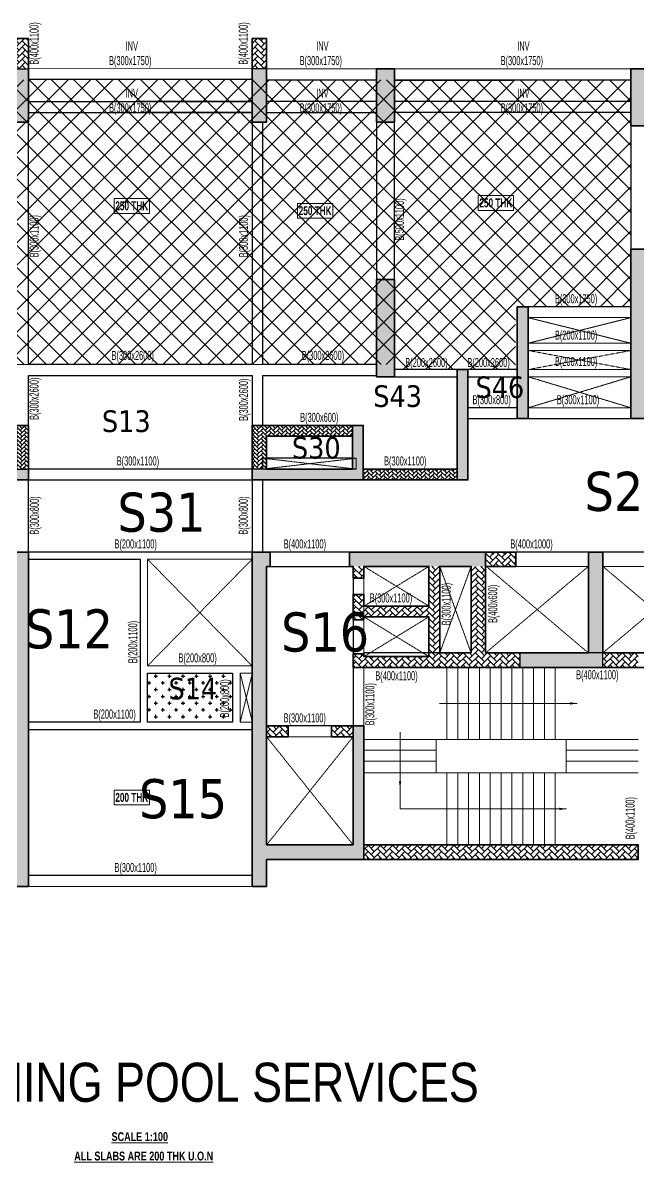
# Model space of a CAD drawing. Header units: millimetres. Extents: x 98 to 57397, y 201 to 31805.
# Drawn here: x 25502 to 42558, y 201 to 31805 of the extents above; entities that cross this region are included whole.
import ezdxf

# ---------------------------------------------------------------- set-up
doc = ezdxf.new("R2010")
doc.units = ezdxf.units.MM
doc.linetypes.add('HIDDEN', pattern=[0.375, 0.25, -0.125])
for name, color, linetype, lineweight in [('A-ANNO-DIMS', 8, 'Continuous', 15), ('A-DETL-MISC', 35, 'Continuous', 15), ('A-FLOR-IDEN', 11, 'Continuous', 9), ('A-HIDD-ABVE', 8, 'HIDDEN', 20), ('G-ANNO-TEXT', 231, 'Continuous', 9), ('S-BEAM', 7, 'Continuous', 18), ('S-BEAM-IDEN', 2, 'Continuous', 9), ('S-COL HATCH', 9, 'Continuous', 0), ('S-COLS', 5, 'Continuous', 35)]:
    doc.layers.add(name, color=color, linetype=linetype, lineweight=lineweight)
doc.layers.add('changes', color=7, linetype='Continuous')
doc.layers.add('SUNK SLAB', color=8, linetype='Continuous')
doc.styles.add('Dim.s & Anno.(Misc.)', font='ARIALN.TTF')
doc.styles.add('Swis721 LtCn BT', font='swisscl.ttf', dxfattribs={"width": 0.9, "height": 233.355162})
doc.styles.add('Swis721 LtCn BT_2', font='swisscl.ttf', dxfattribs={"height": 244.992296})
doc.styles.add('Swis721 LtCn BT_B', font='', dxfattribs={"width": 0.9, "height": 246.918336})
doc.styles.get('Swis721 LtCn BT_B').set_extended_font_data('Swis721 LtCn BT', bold=True)
doc.dimstyles.new('A-GFC-100', dxfattribs={"dimscale": 100, "dimtxt": 1.75, "dimasz": 1.5, "dimexe": 1.5, "dimexo": 0, "dimgap": 1, "dimtad": 1, "dimdsep": 46, "dimtxsty": 'Dim.s & Anno.(Misc.)', "dimblk": 'ARCHTICK', "dimcen": 0, "dimdle": 1.5, "dimclrd": 256, "dimclre": 8, "dimclrt": 6, "dimazin": 2, "dimtfac": 1, "dimtix": 1, "dimtmove": 2, "dimatfit": 3, "dimfxl": 1, "dimtolj": 1, "dimlwd": -1, "dimlwe": 9, "dimarcsym": 0})
pattern_1 = [(45, (-31792792.5, 20735559.75), (0, 169.7056275), [360, -120]), (135, (-31792707.64, 20735644.6), (1e-14, 169.7056275), [360, -120])]
pattern_2 = [(45, (-31792792.494, 20735559.75), (0, 113.13708499), [240, -80]), (135, (-31792735.926, 20735616.32), (9e-15, 113.13708499), [240, -80])]

# ---------------------------------------------------------------- blocks, each defined once
blk = doc.blocks.new('A$C2f35dc8c')
at = {"layer": 'S-COL HATCH'}
h = blk.add_hatch(dxfattribs=at)
h.set_pattern_fill('AR-HBONE', color=256, scale=30)
h.set_pattern_definition(pattern_1)
h.paths.add_polyline_path([(25179, 23515), (24779, 23515), (24779, 22681), (24779, 22681), (25179, 22681)])
h = blk.add_hatch(dxfattribs=at)
h.set_pattern_fill('AR-HBONE', color=256, scale=30)
h.set_pattern_definition(pattern_1)
h.paths.add_polyline_path([(31379, 23515), (31779, 23515), (31779, 22681), (31779, 22681), (31379, 22681)])
at = {"layer": 'S-COL HATCH', "transparency": 33554687}
h = blk.add_hatch(color=256, dxfattribs=at)
h.dxf.hatch_style = 1
h.paths.add_polyline_path([(24779, 22681), (25179, 22681), (25179, 21200), (24779, 21200)])
h = blk.add_hatch(color=256, dxfattribs=at)
h.dxf.hatch_style = 1
h.paths.add_polyline_path([(31779, 22681), (31379, 22681), (31379, 21200), (31779, 21200)])
h = blk.add_hatch(color=256, dxfattribs=at)
h.dxf.hatch_style = 1
h.paths.add_polyline_path([(34829, 21200), (35329, 21200), (35329, 22675), (34829, 22675)])
h = blk.add_hatch(color=256, dxfattribs=at)
h.dxf.hatch_style = 1
h.paths.add_polyline_path([(42379, 22675), (41879, 22675), (41879, 21100), (42379, 21100)])
h = blk.add_hatch(color=256, dxfattribs=at)
h.dxf.hatch_style = 1
h.paths.add_polyline_path([(41879, 17675), (42379, 17675), (42379, 12975), (41879, 12975)])
h = blk.add_hatch(color=256, dxfattribs=at)
h.dxf.hatch_style = 1
h.paths.add_polyline_path([(34829, 14135), (35329, 14135), (35329, 16835), (34829, 16835)])
h = blk.add_hatch(color=256, dxfattribs=at)
h.dxf.hatch_style = 1
h.paths.add_polyline_path([(39029, 16075), (38729, 16075), (38729, 12975), (39029, 12975)])
h = blk.add_hatch(color=256, dxfattribs=at)
h.dxf.hatch_style = 1
h.paths.add_polyline_path([(37059, 14335), (37359, 14335), (37359, 11275), (37059, 11275), (37059, 11575)])
h = blk.add_hatch(color=256, dxfattribs=at)
h.dxf.hatch_style = 1
h.paths.add_polyline_path([(22099, 12785), (22399, 12785), (22399, 11575), (25179, 11575), (25179, 11275), (22099, 11275)])
at = {"layer": 'S-COL HATCH'}
h = blk.add_hatch(dxfattribs=at)
h.set_pattern_fill('AR-HBONE', color=256, scale=20)
h.set_pattern_definition(pattern_2)
h.paths.add_polyline_path([(24779, 12485), (24779, 11575), (24779, 11575), (24779, 11575), (25179, 11575), (25179, 12785), (22399, 12785), (22399, 12485), (22399, 12485)])
h = blk.add_hatch(dxfattribs=at)
h.set_pattern_fill('AR-HBONE', color=256, scale=20)
h.set_pattern_definition(pattern_2)
h.paths.add_polyline_path([(31779, 12485), (31779, 11575), (31779, 11575), (31779, 11575), (31379, 11575), (31379, 12785), (34159, 12785), (34159, 12485), (34159, 12485)])
at = {"layer": 'S-COL HATCH', "transparency": 33554687}
h = blk.add_hatch(color=256, dxfattribs=at)
h.dxf.hatch_style = 1
h.paths.add_polyline_path([(34459, 12785), (34159, 12785), (34159, 11575), (31379, 11575), (31379, 11275), (34459, 11275)])
at = {"layer": 'S-COL HATCH'}
h = blk.add_hatch(dxfattribs=at)
h.set_pattern_fill('AR-HBONE', color=256, scale=20)
h.set_pattern_definition(pattern_2)
h.paths.add_polyline_path([(34459, 11575), (34459, 11275), (37059, 11275), (37059, 11575)])
at = {"layer": 'S-COL HATCH', "transparency": 33554687}
h = blk.add_hatch(color=256, dxfattribs=at)
h.dxf.hatch_style = 1
h.paths.add_polyline_path([(22379, 4450), (22079, 4450), (22079, 1150), (22079, 750), (24779, 750), (24779, 0), (25179, 0), (25179, 1150), (25179, 1150), (25179, 9275), (24679, 9275), (24679, 8875), (24779, 8875), (24779, 1150), (24779, 1150), (22379, 1150), (22379, 1150)])
h = blk.add_hatch(color=256, dxfattribs=at)
h.dxf.hatch_style = 1
h.paths.add_polyline_path([(34179, 4450), (34479, 4450), (34479, 1150), (34479, 750), (31779, 750), (31779, 0), (31379, 0), (31379, 1150), (31379, 1150), (31379, 9275), (31879, 9275), (31879, 8875), (31779, 8875), (31779, 1150), (31779, 1150), (34179, 1150), (34179, 1150)])
h = blk.add_hatch(color=256, dxfattribs=at)
h.dxf.hatch_style = 1
h.paths.add_polyline_path([(37849, 9275), (34079, 9275), (34079, 8875), (37849, 8875)])
at = {"layer": 'S-COL HATCH'}
h = blk.add_hatch(dxfattribs=at)
h.set_pattern_fill('AR-HBONE', color=256, scale=30)
h.set_pattern_definition([(45, (-31609283, 20752631.54), (0, 169.7056275), [360, -120]), (135, (-31609198.14, 20752716.4), (1e-14, 169.7056275), [360, -120])])
h.paths.add_polyline_path([(37849, 8875), (37849, 9275), (38689, 9275), (38689, 8875), (38359, 8875)])
at = {"layer": 'S-COL HATCH', "transparency": 33554687}
h = blk.add_hatch(color=256, dxfattribs=at)
h.dxf.hatch_style = 1
h.paths.add_polyline_path([(41099, 9275), (40699, 9275), (40699, 6475), (41099, 6475)])
at = {"layer": 'S-COL HATCH'}
h = blk.add_hatch(dxfattribs=at)
h.set_pattern_fill('AR-HBONE', color=256, scale=30)
h.set_pattern_definition(pattern_1)
h.paths.add_polyline_path([(36579, 8875), (36279, 8875), (36279, 7775), (34479, 7775), (34479, 8100), (34179, 8100), (34179, 7398), (34479, 7398), (34479, 7475), (36279, 7475), (36279, 6375), (34479, 6375), (34479, 6453), (34179, 6453), (34179, 6075), (38799, 6075), (38799, 6475), (36579, 6475)])
h = blk.add_hatch(dxfattribs=at)
h.set_pattern_fill('AR-HBONE', color=256, scale=30)
h.set_pattern_definition(pattern_1)
h.paths.add_polyline_path([(34479, 8875), (34179, 8875), (34179, 8550), (34479, 8550)])
h = blk.add_hatch(dxfattribs=at)
h.set_pattern_fill('AR-HBONE', color=256, scale=30)
h.set_pattern_definition(pattern_1)
h.paths.add_polyline_path([(37849, 6475), (37449, 6475), (37449, 8875), (37849, 8875)])
at = {"layer": 'S-COL HATCH', "transparency": 33554687}
h = blk.add_hatch(color=256, dxfattribs=at)
h.dxf.hatch_style = 1
h.paths.add_polyline_path([(41099, 6475), (38799, 6475), (38799, 6075), (41099, 6075)])
at = {"layer": 'S-COL HATCH'}
h = blk.add_hatch(dxfattribs=at)
h.set_pattern_fill('AR-HBONE', color=256, scale=30)
h.set_pattern_definition(pattern_1)
h.paths.add_polyline_path([(41099, 6475), (42079, 6475), (42079, 6075), (41099, 6075)])
h = blk.add_hatch(dxfattribs=at)
h.set_pattern_fill('AR-HBONE', color=256, scale=30)
h.set_pattern_definition([(45, (-31792792.5, 20683630.75), (0, 169.7056275), [360, -120]), (135, (-31792707.64, 20683715.6), (1e-14, 169.7056275), [360, -120])])
h.paths.add_polyline_path([(34179, 4150), (34179, 4450), (33579, 4450), (33579, 4150)])
h.paths.add_polyline_path([(32379, 4150), (32379, 4450), (31779, 4450), (31779, 4150)])
h = blk.add_hatch(dxfattribs=at)
h.set_pattern_fill('AR-HBONE', color=256, scale=30)
h.set_pattern_definition(pattern_1)
h.paths.add_polyline_path([(42079, 1150), (34479, 1150), (34479, 750), (42079, 750)])
at = {"layer": 'changes'}
for p, q in [((24779, 22681, 0), (25179, 22681, 0)), ((31779, 22681, 0), (31379, 22681, 0)), ((25179, 11575, 0), (25179, 11275, 0)), ((31379, 11575, 0), (31379, 11275, 0))]:
    blk.add_line(p, q, dxfattribs=at)
at = {"layer": 'changes', "elevation": 0}
for points in [[(22099, 12785), (22399, 12785), (22399, 11575), (25179, 11575), (25179, 11275), (22099, 11275)], [(34459, 12785), (34159, 12785), (34159, 11575), (31379, 11575), (31379, 11275), (34459, 11275)], [(41099, 6475), (38799, 6475), (38799, 6075), (41099, 6075)]]:
    blk.add_lwpolyline(points, close=True, dxfattribs=at)
at = {"layer": 'S-COL HATCH'}
blk.add_line((34159, 12485, 0), (34159, 12785, 0), dxfattribs=at)
at = {"layer": 'S-COLS'}
for p, q in [((37059, 11575, 0), (37059, 11275, 0)), ((38689, 9275, 0), (37849, 9275, 0)), ((38689, 9275, 0), (38689, 8875, 0)), ((38689, 8875, 0), (37849, 8875, 0)), ((34179, 4450, 0), (34179, 1150, 0)), ((34479, 4450, 0), (34479, 1150, 0)), ((34479, 1150, 0), (34479, 750, 0))]:
    blk.add_line(p, q, dxfattribs=at)
at = {"layer": 'S-COLS', "elevation": 0}
for points in [[(24779, 23515), (25179, 23515), (25179, 21200), (24779, 21200)], [(31779, 23515), (31379, 23515), (31379, 21200), (31779, 21200)], [(35329, 21200), (34829, 21200), (34829, 22675), (35329, 22675)], [(42379, 22675), (41879, 22675), (41879, 21100), (42379, 21100)], [(41879, 17675), (42379, 17675), (42379, 12975), (41879, 12975)], [(35329, 16835), (35329, 14135), (34829, 14135), (34829, 16835)], [(39029, 16075), (38729, 16075), (38729, 12975), (39029, 12975)], [(19199, 14335), (19199, 11275), (25179, 11275), (25179, 12785), (22099, 12785), (22099, 11575), (19499, 11575), (19499, 14335), (19199, 14335)], [(37359, 14335), (37359, 11275), (31379, 11275), (31379, 12785), (34459, 12785), (34459, 11575), (37059, 11575), (37059, 14335), (37359, 14335)], [(31779, 12485), (34159, 12485), (34159, 11575), (31779, 11575)], [(37449, 6475), (36579, 6475), (36579, 8875), (37449, 8875)]]:
    blk.add_lwpolyline(points, close=True, dxfattribs=at)
for points in [[(41879, 21100), (41879, 22675), (42379, 22675), (42379, 21100)], [(42379, 17675), (42379, 12975), (41879, 12975), (41879, 17675)], [(25179, 1150), (25179, 9275), (24679, 9275), (24679, 8875), (24779, 8875), (24779, 1150), (22379, 1150)], [(31379, 1150), (31379, 9275), (31879, 9275), (31879, 8875), (31779, 8875), (31779, 1150), (34179, 1150)], [(37849, 9275), (34079, 9275), (34079, 8875), (34179, 8875), (34179, 8550), (34479, 8550), (34479, 8875), (35379, 8875), (36279, 8875), (36279, 7775), (34479, 7775), (34479, 8100), (34179, 8100), (34179, 7398), (34479, 7398), (34479, 7475), (36279, 7475), (36279, 6375), (35379, 6375), (34479, 6375), (34479, 6453), (34179, 6453), (34179, 6075), (36279, 6075), (36279, 6075), (47434, 6075)], [(40699, 9275), (40699, 6475), (37849, 6475), (37849, 9275)], [(41099, 9275), (40699, 9275)], [(43949, 9275), (43949, 6475), (41099, 6475), (41099, 9275)], [(31779, 4150), (32379, 4150), (32379, 4450), (31779, 4450)], [(34179, 4150), (33579, 4150), (33579, 4450), (34479, 4450)], [(24779, 750), (24779, 0), (25179, 0), (25179, 1150)], [(31779, 750), (31779, 0), (31379, 0), (31379, 1150)], [(34479, 1150), (42079, 1150), (42079, 750), (31779, 750)]]:
    blk.add_lwpolyline(points, dxfattribs=at)
blk = doc.blocks.new('_ARCHTICK')
at = {"color": 0, "linetype": 'ByBlock', "const_width": 0.15}
blk.add_lwpolyline([(-0.5, -0.5), (0.5, 0.5)], dxfattribs=at)

msp = doc.modelspace()

# ---------------------------------------------------------------- hatches: boundary and pattern name
at = {"layer": 'S-COL HATCH'}
h = msp.add_hatch(dxfattribs=at)
h.set_pattern_fill('ANSI37', color=256, scale=3500)
h.set_pattern_definition([(45, (-31353012.23, 20680958.36), (-309.359217, 309.359217), []), (135, (-31353012.23, 20680958.36), (-309.359217, -309.359217), [])])
h.paths.add_polyline_path([(42358, 30226), (15158, 30226), (15158, 23926), (18358, 23926), (18358, 22186), (21708, 22186), (21708, 22326), (35808, 22326), (35800, 22186), (39158, 22186), (39158, 23926), (42358, 23926)])
at = {"layer": 'SUNK SLAB'}
h = msp.add_hatch(dxfattribs=at)
h.set_pattern_fill('CROSS', color=8, scale=750, style=0)
h.set_pattern_definition([(0, (-31351980.12, 21125058.22), (187.5, 187.5), [93.75, -281.25]), (90, (-31351933.25, 21125011.34), (-187.5, 187.5), [93.75, -281.25])])
h.paths.add_polyline_path([(31318, 13766), (28958, 13766), (28958, 12406), (31318, 12406)])

# ---------------------------------------------------------------- linework, layer by layer
at = {"layer": 'A-ANNO-DIMS', "ltscale": 500, "elevation": 0}
msp.add_lwpolyline([(36748, 10001), (35958, 10001), (35958, 10566)], dxfattribs=at)
at = {"layer": 'A-DETL-MISC'}
for p, q in [((37258, 13926, 0), (37258, 11926, 0)), ((37558, 13926, 0), (37558, 11926, 0)), ((37858, 13926, 0), (37858, 11926, 0)), ((38158, 13926, 0), (38158, 11926, 0)), ((38458, 13926, 0), (38458, 11926, 0)), ((38758, 13926, 0), (38758, 11926, 0)), ((39058, 13926, 0), (39058, 11926, 0)), ((39358, 13926, 0), (39358, 11926, 0)), ((39658, 13926, 0), (39658, 11926, 0)), ((39958, 13926, 0), (39958, 11926, 0)), ((40258, 13926, 0), (40258, 11926, 0)), ((37258, 9001, 0), (37258, 11001, 0)), ((37558, 9001, 0), (37558, 11001, 0)), ((37858, 9001, 0), (37858, 11001, 0)), ((38158, 9001, 0), (38158, 11001, 0)), ((38458, 9001, 0), (38458, 11001, 0)), ((38758, 9001, 0), (38758, 11001, 0)), ((39058, 9001, 0), (39058, 11001, 0)), ((39358, 9001, 0), (39358, 11001, 0)), ((39658, 9001, 0), (39658, 11001, 0)), ((39958, 9001, 0), (39958, 11001, 0)), ((40258, 9001, 0), (40258, 11001, 0))]:
    msp.add_line(p, q, dxfattribs=at)
at = {"layer": 'A-DETL-MISC', "elevation": 0}
for points in [[(36958, 11926), (34958, 11926)], [(40558, 11926), (42558, 11926)], [(36958, 11626), (34958, 11626)], [(40558, 11626), (42558, 11626)], [(36958, 11326), (34958, 11326)], [(40558, 11326), (42558, 11326)], [(36958, 11001), (34958, 11001)], [(40558, 11001), (42558, 11001)]]:
    msp.add_lwpolyline(points, dxfattribs=at)
msp.add_lwpolyline([(36958, 11926), (36958, 11001), (40558, 11001), (40558, 11926)], close=True, dxfattribs=at)
at = {"layer": 'A-FLOR-IDEN', "color": 8, "elevation": 0, "flags": 128}
for points in [[(29010, 26929), (29010, 26517), (28032, 26517), (28032, 26929)], [(39101, 27012), (39101, 26600), (38123, 26600), (38123, 27012)], [(34092, 26796), (34092, 26384), (33115, 26384), (33115, 26796)], [(29010, 10521), (29010, 10110), (28032, 10110), (28032, 10521)]]:
    msp.add_lwpolyline(points, close=True, dxfattribs=at)
at = {"layer": 'A-HIDD-ABVE', "linetype": 'HIDDEN'}
for p, q in [((42358, 23626, 0), (39508, 22916, 0)), ((42358, 22916, 0), (39508, 23626, 0)), ((42358, 22716, 0), (39508, 22186, 0)), ((42358, 22186, 0), (39508, 22716)), ((42358, 21986, 0), (39508, 21126, 0)), ((42358, 21126, 0), (39508, 21986, 0)), ((34738, 19727, 0), (32158, 19426, 0)), ((34738, 19426, 0), (32158, 19727, 0)), ((28957, 16926, 0), (31858, 13966, 0)), ((28958, 13966, 0), (31858, 16926, 0)), ((36758, 16726, 0), (34958, 15626, 0)), ((36758, 15626, 0), (34958, 16726, 0)), ((37928, 16726, 0), (37058, 14326, 0)), ((37928, 14326, 0), (37058, 16726, 0)), ((41178, 16726, 0), (38328, 14326, 0)), ((41178, 14326, 0), (38348, 16726, 0)), ((44428, 16726, 0), (41578, 14326, 0)), ((44428, 14326, 0), (41578, 16726, 0)), ((36758, 15326, 0), (34958, 14226, 0)), ((36758, 14226, 0), (34958, 15326, 0)), ((31526, 13766, 0), (31866, 12406, 0)), ((31526, 12406, 0), (31866, 13766, 0)), ((34658, 12001, 0), (32258, 9001, 0)), ((34658, 9001, 0), (32258, 12001, 0))]:
    msp.add_line(p, q, dxfattribs=at)
at = {"layer": 'changes'}
msp.add_line((37058, 14326, 0), (34958, 14326, 0), dxfattribs=at)
at = {"layer": 'changes', "color": 1, "elevation": 0}
for points in [[(31858, 30233), (25658, 30233), (25658, 29626), (31858, 29626)], [(32258, 30227), (35308, 30227), (35308, 29626), (32258, 29626)], [(35808, 30201), (42358, 30226), (42358, 29626), (35808, 29626)], [(25658, 29321), (31858, 29321), (31858, 22326), (25658, 22326)], [(35308, 22326), (32158, 22326), (32158, 29051), (32258, 29051), (32258, 29317), (35308, 29317)], [(39208, 22186), (35808, 22186), (35808, 29326), (42358, 29326), (42358, 23926), (39208, 23926)], [(25658, 22026), (31858, 22026), (31858, 19426), (25658, 19426)], [(32158, 20636), (32158, 22026), (35308, 22026), (35308, 21986), (35308, 21986), (37538, 21986), (37538, 19426), (34938, 19426), (34938, 20636)], [(37838, 21986), (39208, 21986), (39208, 21126), (37838, 21126)], [(49596, 19126), (49596, 17126), (32158, 17126), (32158, 19126), (37838, 19126), (37838, 20826), (45208, 20826), (45208, 19126)], [(32258, 20336), (34638, 20336), (34638, 19727), (32258, 19727)], [(25658, 19126), (31858, 19126), (31858, 17126), (25658, 17126)], [(25658, 16926), (27428, 16926), (28758, 16926), (28758, 15396), (28758, 12406), (25658, 12406)], [(32258, 16726), (34658, 16726), (34658, 12301), (32258, 12301)], [(28958, 13766), (31318, 13766), (31318, 12406), (28958, 12406)], [(25658, 12206), (31858, 12206), (31858, 8151), (25658, 8151)]]:
    msp.add_lwpolyline(points, close=True, dxfattribs=at)
at = {"layer": 'S-BEAM'}
for p, q in [((25650, 30526, 0), (31858, 30538, 0)), ((35308, 30526, 0), (32258, 30532, 0)), ((42358, 30526, 0), (35808, 30526, 0)), ((25650, 30221, 0), (31858, 30233, 0)), ((35308, 30221, 0), (32258, 30227, 0)), ((42358, 30226, 0), (35808, 30226, 0)), ((25650, 29626, 0), (31858, 29638, 0)), ((35308, 29626, 0), (32258, 29632, 0)), ((42358, 29626, 0), (35808, 29626, 0)), ((25650, 29321, 0), (31858, 29333, 0)), ((35308, 29311, 0), (32258, 29316, 0)), ((42358, 29326, 0), (35808, 29326, 0)), ((42358, 25526, 0), (42358, 29015, 0)), ((42108, 23926, 0), (42358, 23926, 0)), ((42358, 23626, 0), (39508, 23626, 0)), ((42358, 22916, 0), (39508, 22916, 0)), ((42358, 22716, 0), (39508, 22716)), ((22208, 22326, 0), (35316, 22326, 0)), ((39158, 22186, 0), (35808, 22186, 0)), ((42358, 22186, 0), (39508, 22186, 0)), ((42358, 21986, 0), (39508, 21986, 0)), ((42358, 21126, 0), (39508, 21126, 0)), ((25658, 19426, 0), (31858, 19426, 0)), ((31858, 19426, 0), (25658, 19426, 0)), ((28958, 16926, 0), (28958, 13966, 0)), ((29074, 16926, 0), (31858, 16926, 0)), ((34958, 14304, 0), (34958, 16726, 0)), ((41178, 16726, 0), (38348, 16726, 0)), ((44428, 16726, 0), (41578, 16726, 0)), ((28958, 13966, 0), (31858, 13966, 0)), ((34958, 13926, 0), (34958, 12301, 0)), ((28958, 13766, 0), (28958, 12406, 0)), ((28958, 13766, 0), (31318, 13766, 0)), ((31318, 13766, 0), (31318, 12406, 0)), ((31526, 13766, 0), (31866, 13766, 0)), ((31526, 13766, 0), (31526, 12406, 0)), ((31318, 12406, 0), (28958, 12406, 0)), ((31866, 12406, 0), (31526, 12406, 0)), ((34058, 12001, 0), (32858, 12001, 0)), ((25658, 7851, 0), (31858, 7851, 0))]:
    msp.add_line(p, q, dxfattribs=at)
at = {"layer": 'S-BEAM', "linetype": 'HIDDEN'}
for p, q in [((35808, 29326, 0), (35808, 24686)), ((25658, 29051, 0), (25658, 22326, 0)), ((31858, 22326, 0), (31858, 29051, 0)), ((32158, 22326, 0), (32158, 29051, 0)), ((35308, 24686, 0), (35308, 29051)), ((42358, 23926, 0), (39508, 23926, 0)), ((25658, 20436, 0), (25658, 22026, 0)), ((25658, 22026, 0), (31850, 22026, 0)), ((31858, 20436, 0), (31858, 22026, 0)), ((32158, 20636, 0), (32158, 22026, 0)), ((32158, 22026, 0), (35316, 22026, 0)), ((37546, 21986, 0), (35816, 21986, 0)), ((39158, 21986, 0), (37846, 21986, 0)), ((39208, 21126, 0), (37838, 21126, 0)), ((39208, 20826, 0), (37838, 20826, 0)), ((42358, 20826, 0), (39508, 20826, 0)), ((25658, 19126, 0), (31858, 19126, 0)), ((25658, 19126, 0), (25658, 17126, 0)), ((31858, 19126, 0), (25658, 19126, 0)), ((31858, 19126, 0), (31858, 17126, 0)), ((32158, 19126, 0), (32158, 17126, 0)), ((25658, 17126, 0), (31858, 17126, 0)), ((34558, 17126, 0), (32358, 17126, 0)), ((41178, 17126, 0), (38328, 17126, 0)), ((44428, 17126, 0), (41578, 17126, 0)), ((25658, 16926, 0), (28758, 16926, 0)), ((28758, 16926, 0), (28758, 12406, 0)), ((28957, 16926, 0), (29074, 16926, 0)), ((34558, 16726, 0), (32358, 16726, 0)), ((34658, 14304, 0), (34658, 16726, 0)), ((34658, 13926, 0), (34658, 12301, 0)), ((28758, 12406, 0), (25658, 12406, 0)), ((31858, 12206, 0), (25658, 12206, 0)), ((34058, 12301, 0), (32858, 12301, 0)), ((25658, 8151, 0), (31858, 8151, 0))]:
    msp.add_line(p, q, dxfattribs=at)
at = {"layer": 'S-BEAM', "elevation": 0}
msp.add_lwpolyline([(32158, 19426), (34738, 19426), (34738, 19727), (32158, 19727)], close=True, dxfattribs=at)

# ---------------------------------------------------------------- block references
at = {"layer": 'changes'}
msp.add_blockref('A$C2f35dc8c', (479, 7851), dxfattribs=at)

# ---------------------------------------------------------------- texts
at = {"layer": 'A-FLOR-IDEN', "color": 1, "char_height": 246.9, "width": 1155, "attachment_point": 2, "line_spacing_factor": 0.964267, "style": 'Swis721 LtCn BT_B'}
for s, insert in [('250 THK', (38612, 26934)), ('250 THK', (28521, 26851)), ('250 THK', (33604, 26718)), ('200 THK', (28521, 10443))]:
    msp.add_mtext(s, dxfattribs=dict(at, insert=insert))
at = {"layer": 'changes', "attachment_point": 1, "style": 'Dim.s & Anno.(Misc.)'}
for s, insert, char_height in [('{\\fTahoma|b0|i0|c0|p34;S46}', (38049, 21996), 600), ('{\\fTahoma|b0|i0|c0|p34;S43}', (35216, 21750), 600), ('{\\fTahoma|b0|i0|c0|p34;S13}', (27696, 21055), 600), ('{\\fTahoma|b0|i0|c0|p34;S30}', (32961, 20318, 0), 600), ('{\\fTahoma|b0|i0|c0|p34;S28}', (41072, 19351), 1084.7), ('{\\fTahoma|b0|i0|c0|p34;S31}', (28125, 18773), 1084.7), ('{\\fTahoma|b0|i0|c0|p34;S12}', (25561, 15537), 1084.7), ('{\\fTahoma|b0|i0|c0|p34;S16}', (32661, 15450), 1084.7), ('{\\fTahoma|b0|i0|c0|p34;S14}', (29540, 13637), 600), ('{\\fTahoma|b0|i0|c0|p34;S15}', (28723, 10826), 1084.7)]:
    msp.add_mtext_dynamic_manual_height_columns(s, width=6038.66, gutter_width=5424, heights=[1159], dxfattribs=dict(at, insert=insert, char_height=char_height))
at = {"layer": 'changes', "color": 1, "insert": (21087, 2960), "char_height": 1084.7, "attachment_point": 1, "style": 'Dim.s & Anno.(Misc.)'}
msp.add_mtext_dynamic_manual_height_columns('SWIMMING POOL SERVICES', width=33995.09, gutter_width=5424, heights=[0], dxfattribs=at)
at = {"layer": 'G-ANNO-TEXT', "color": 1, "char_height": 244.99, "attachment_point": 1, "line_spacing_factor": 0.971848, "style": 'Swis721 LtCn BT_2'}
for s, insert, width in [('{\\fSwis721 LtCn BT|b1|i0|c0|p34;\\LSCALE 1:100}', (27962, 1033, 0), 1551.04), ('{\\fSwis721 LtCn BT|b1|i0|c0|p34;\\LALL SLABS ARE 200 THK U.O.N}', (26928, 495, 0), 3728.69)]:
    msp.add_mtext(s, dxfattribs=dict(at, insert=insert, width=width))
at = {"layer": 'S-BEAM-IDEN', "style": 'Swis721 LtCn BT', "width": 0.8}
for s, rotation, p in [('B(400x1100)', 90, (25939, 30644, 0)), ('B(400x1100)', 90, (31736, 30644, 0)), ('INV', 360, (28352, 31036, 0)), ('INV', 360, (33634, 31036, 0)), ('INV', 360, (39206, 31036, 0)), ('B(300x1750)', 360, (27892, 30631, 0)), ('B(300x1750)', 360, (33174, 30631, 0)), ('B(300x1750)', 360, (38746, 30631, 0)), ('INV', 360, (28352, 29726, 0)), ('INV', 360, (33634, 29726, 0)), ('INV', 360, (39206, 29726, 0)), ('B(300x1750)', 360, (27892, 29321, 0)), ('B(300x1750)', 360, (33174, 29321, 0)), ('B(300x1750)', 360, (38746, 29321, 0)), ('B(500x1100)', 90, (36066, 25761)), ('B(300x1100)', 90, (25939, 25298, 0)), ('B(300x1100)', 90, (31744, 25298, 0)), ('B(300x2600)', 90, (25939, 20789, 0)), ('B(300x2600)', 90, (31744, 20762, 0)), ('B(300x600)', 360, (33190, 20736, 0)), ('B(300x1100)', 360, (35515, 19526, 0)), ('B(300x800)', 90, (25946, 17609, 0)), ('B(300x800)', 90, (31737, 17609, 0)), ('B(200x1100)', 360, (28042, 17226, 0)), ('B(300x1100)', 90, (37362, 15094, 0)), ('B(400x600)', 90, (38653, 15157, 0)), ('B(200x1100)', 90, (28675, 14042, 0)), ('B(200x800)', 360, (29817, 14066, 0)), ('B(400x1100)', 360, (35272, 13569, 0)), ('B(400x1100)', 360, (40838, 13598, 0)), ('B(200x800)', 90, (31220, 12535, 0)), ('B(300x1100)', 90, (35246, 12316, 0)), ('B(200x1100)', 360, (27458, 12506, 0)), ('B(400x1100)', 90, (42458, 9154)), ('B(300x1100)', 360, (28042, 8251, 0))]:
    msp.add_text(s, height=250, rotation=rotation, dxfattribs=at).set_placement(p)
for s, p in [('B(300x1750)', (40250, 24026, 0)), ('B(200x1100)', (40250, 23016, 0)), ('B(300x2600)', (27961, 22455, 0)), ('B(300x2600)', (33234, 22455, 0)), ('B(200x2600)', (36103, 22257, 0)), ('B(200x2600)', (37825, 22257, 0)), ('B(200x1100)', (40250, 22286, 0)), ('B(300x800)', (37967, 21226, 0)), ('B(300x1100)', (40304, 21226, 0)), ('B(300x1100)', (28105, 19526, 0)), ('B(400x1100)', (32732, 17226, 0)), ('B(400x1000)', (39014, 17226, 0)), ('B(300x1100)', (35119, 15726, 0)), ('B(300x1100)', (32729, 12401, 0))]:
    msp.add_text(s, height=250, dxfattribs=at).set_placement(p)

# ---------------------------------------------------------------- leaders
at = {"layer": 'A-ANNO-DIMS', "ltscale": 500}
for points in [[(40870, 12926, 0), (37048, 12926, 0)], [(35958, 10566, 0), (35958, 12128, 0)], [(40570, 10001, 0), (36748, 10001, 0)]]:
    msp.add_leader(points, dimstyle='A-GFC-100', override={"dimasz": 2, "dimtad": 0, "dimfxl": 0.18, "dimarcsym": 1}, dxfattribs=at)

doc.saveas('drawing.dxf')
